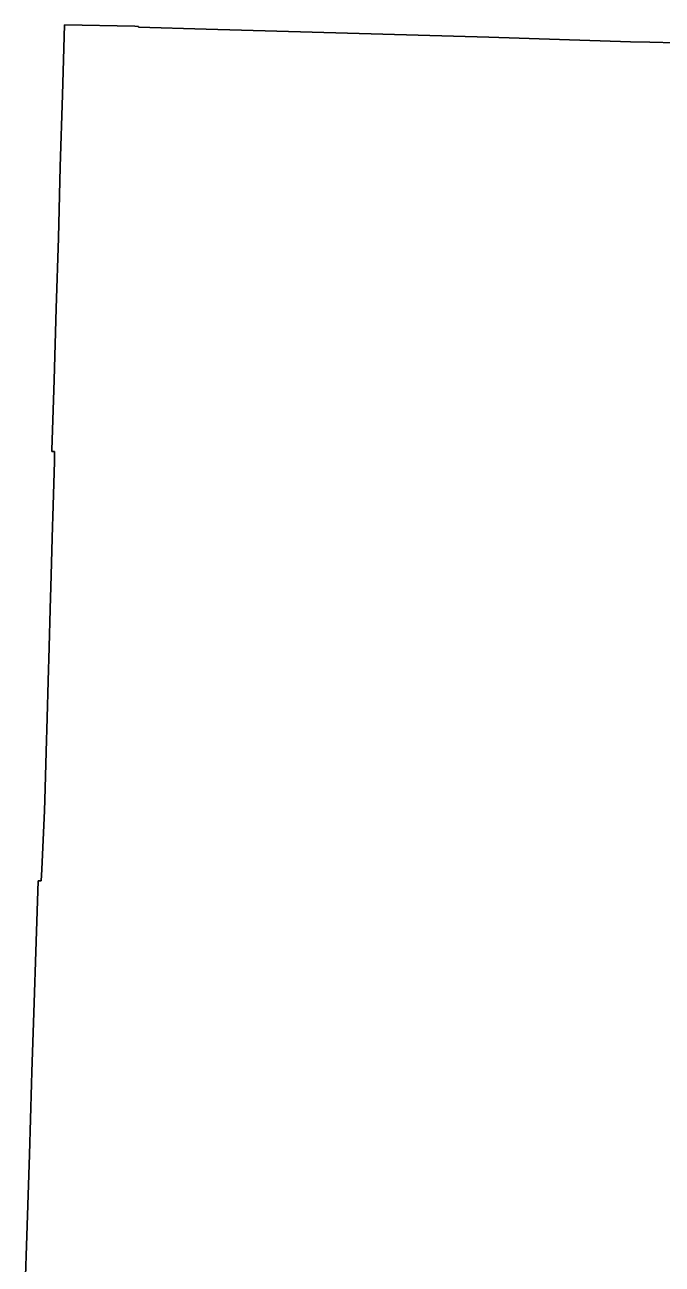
# Model space of a CAD drawing. Header units: inches. Extents: x 141448 to 685535, y 3466439 to 4099221.
# Drawn here: x 195279 to 209766, y 3679403 to 3707556 of the extents above; entities that cross this region are included whole.
import ezdxf

# ---------------------------------------------------------------- set-up
doc = ezdxf.new("R2010")
doc.units = ezdxf.units.IN
doc.header["$MEASUREMENT"] = 0
doc.layers.add('az_county', color=7, linetype='Continuous')

msp = doc.modelspace()

# ---------------------------------------------------------------- linework, layer by layer
at = {"layer": 'az_county'}
for points in [[(210677.265625, 3707132.25), (209486.25, 3707161.75), (209048.140625, 3707172.75), (207430.734375, 3707221.25), (205828.3125, 3707274.75), (204215.5, 3707321), (202614.78125, 3707367.75), (201008.96875, 3707408.5), (199400.25, 3707453.5), (197862.734375, 3707500.75), (197863.4375, 3707521), (197780.84375, 3707522.25), (196181.21875, 3707556.5), (196134.328125, 3705968.25), (196086.328125, 3704329), (196043.71875, 3702717.75), (195989.828125, 3701110.5), (195948.828125, 3699488.25), (195892.4375, 3697890.25), (195890.03125, 3697866.75), (195956.140625, 3697864.25), (195951.84375, 3697638), (195915.9375, 3696389), (195915.734375, 3696380.5), (195909.53125, 3696171.25), (195868.9375, 3694782.25), (195868.84375, 3694776.75), (195862.53125, 3694555.5), (195822.53125, 3693144), (195816.53125, 3692921.75), (195778.9375, 3691543), (195772.84375, 3691317.75), (195735.4375, 3689942.75), (195724.9375, 3689711.75), (195663.734375, 3688372), (195651.640625, 3688108.25), (195581.640625, 3688115), (195533.84375, 3686737), (195482.859375, 3685112.75), (195441.15625, 3683773.75), (195432.65625, 3683502.5), (195382.4375, 3681894), (195332.21875, 3680283.5), (195278.515625, 3678673.5)], [(195278.515625, 3678673.5), (195332.21875, 3680283.5), (195382.4375, 3681894), (195432.65625, 3683502.5), (195441.15625, 3683773.75), (195482.859375, 3685112.75), (195533.84375, 3686737), (195581.640625, 3688115), (195651.640625, 3688108.25), (195663.734375, 3688372), (195724.9375, 3689711.75), (195735.4375, 3689942.75), (195772.84375, 3691317.75), (195778.9375, 3691543), (195816.53125, 3692921.75), (195822.53125, 3693144), (195862.53125, 3694555.5), (195868.84375, 3694776.75), (195868.9375, 3694782.25), (195909.53125, 3696171.25), (195915.734375, 3696380.5), (195915.9375, 3696389), (195951.84375, 3697638), (195956.140625, 3697864.25), (195890.03125, 3697866.75), (195892.4375, 3697890.25), (195948.828125, 3699488.25), (195989.828125, 3701110.5), (196043.71875, 3702717.75), (196086.328125, 3704329), (196134.328125, 3705968.25), (196181.21875, 3707556.5), (197780.84375, 3707522.25), (197863.4375, 3707521), (197862.734375, 3707500.75), (199400.25, 3707453.5), (201008.96875, 3707408.5), (202614.78125, 3707367.75), (204215.5, 3707321), (205828.3125, 3707274.75), (207430.734375, 3707221.25), (209048.140625, 3707172.75), (209486.25, 3707161.75), (210677.265625, 3707132.25)]]:
    msp.add_lwpolyline(points, dxfattribs=at)

doc.saveas('drawing.dxf')
